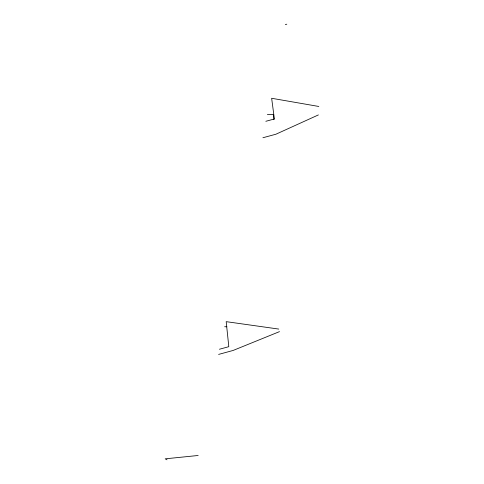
<?xml version="1.0" encoding="UTF-8"?>
<svg xmlns="http://www.w3.org/2000/svg" width="484" height="484" viewBox="0 0 484 484"><rect width="100%" height="100%" fill="white"/><g stroke="black" fill="none" stroke-linecap="round" stroke-linejoin="round"><path stroke-width="0.73" d="M318.387 114.926L275.886 134.231L262.915 137.74M279.504 331.625L233.064 350.47L218.611 354.409M219.415 349.242L228.811 346.683L226.185 321.654L278.766 329.072M265.843 121.29L274.392 118.973L271.645 98.276L318.823 106.468M285.336 24.539L286.794 24.2M198.162 455.48L165.177 458.832L167.022 459.8M267.362 114.49L273.266 114.478L273.944 119.596M224.661 326.724L226.869 326.76"/></g></svg>
